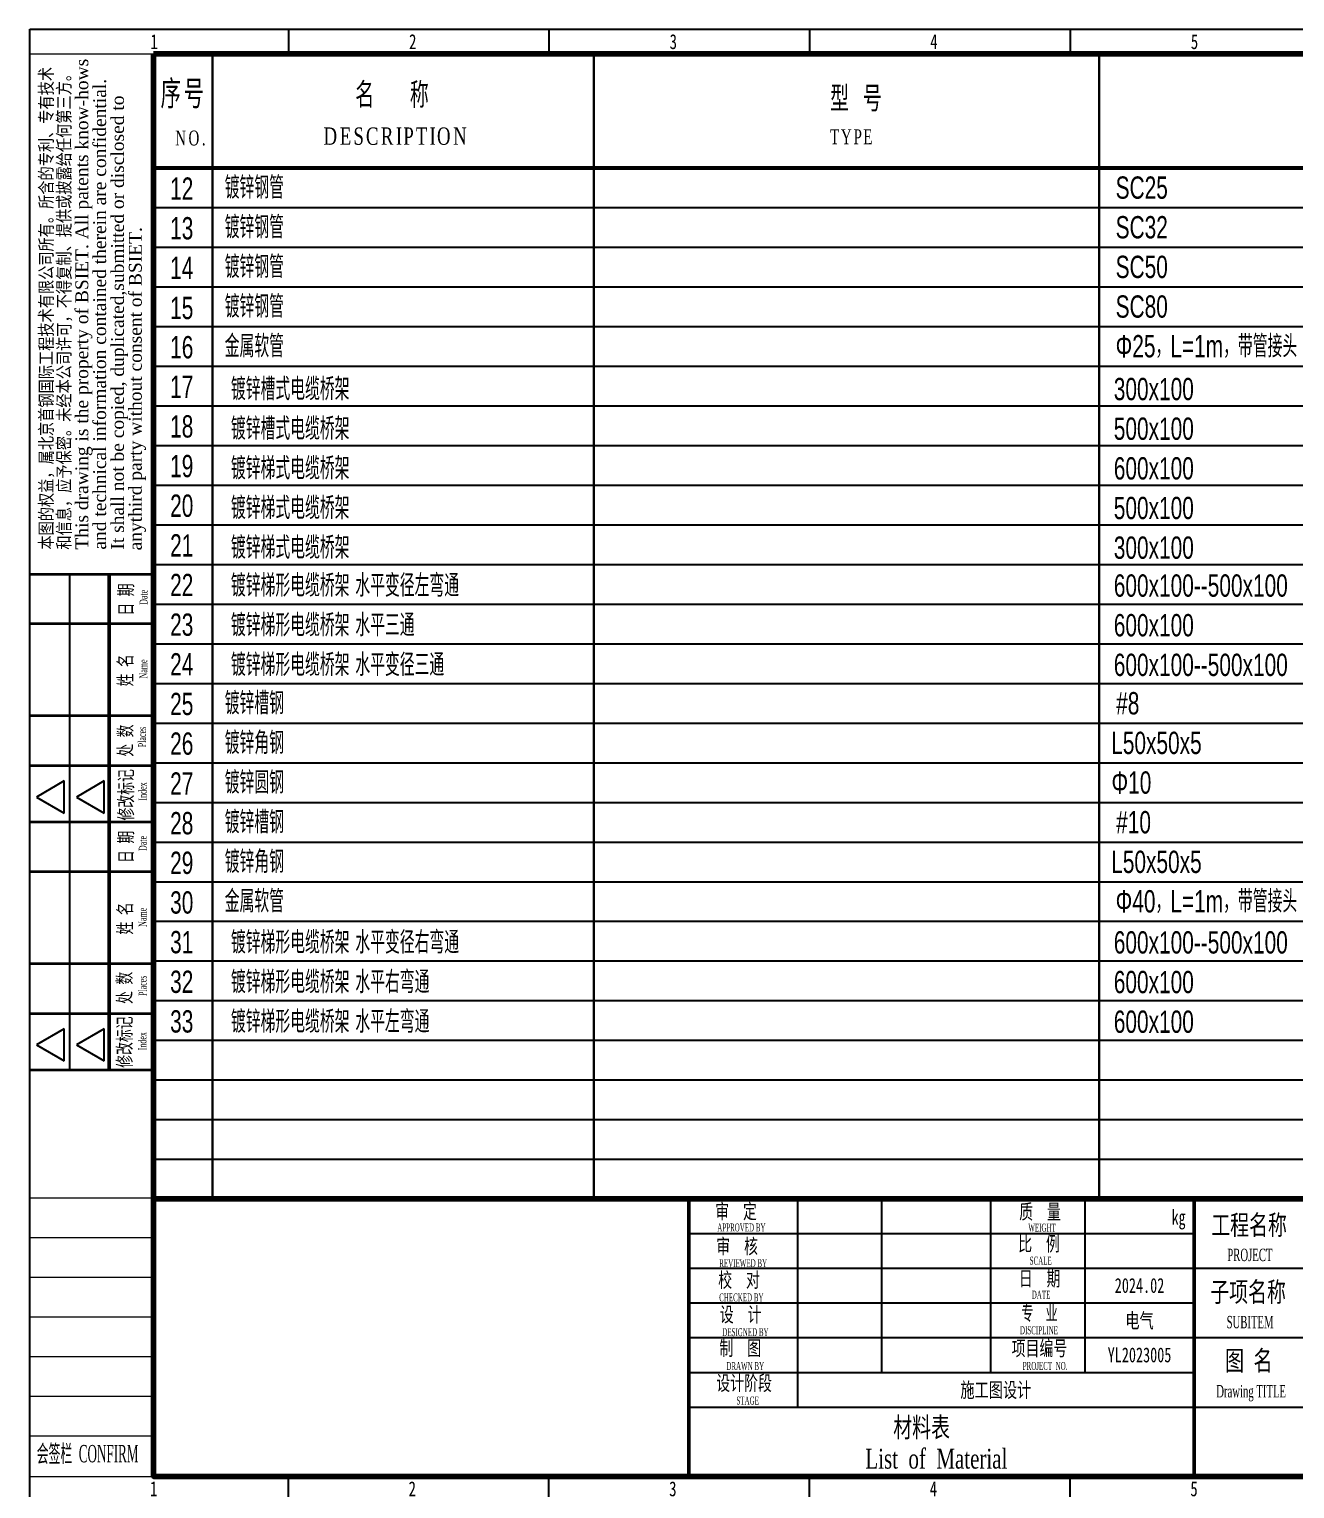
# Model space of a CAD drawing. Header units: millimetres. Extents: x -705761 to 1364679, y -410401 to 446404.
# Drawn here: x -558037 to -532490, y 202226 to 231676 of the extents above; entities that cross this region are included whole.
import ezdxf
from ezdxf.enums import TextEntityAlignment as Align

# ---------------------------------------------------------------- set-up
doc = ezdxf.new("R2010")
doc.units = ezdxf.units.MM
doc.layers.add('TK', color=7, linetype='Continuous')
doc.layers.add('模板-签名-公用', color=3, linetype='Continuous')
doc.layers.add('图框', color=7, linetype='Continuous', lineweight=13)
doc.layers.add('电气文字', color=3, linetype='Continuous', lineweight=30)
doc.styles.get("Standard").update_dxf_attribs({"font": 'arial.ttf'})
doc.styles.add('Style-Times New Roman', font='times.ttf')
doc.styles.add('Style-仿宋_GB2312', font='')
doc.styles.add('宋体', font='', dxfattribs={"width": 0.7, "height": 2.5})
doc.styles.add('宋体_1', font='', dxfattribs={"width": 0.7, "height": 2.386364})
doc.styles.add('首钢设计院H4', font='BSDI_XW.shx', dxfattribs={"width": 0.7, "height": 0.004, "bigfont": 'BSDI_HZ.shx'})
doc.styles.get('Style-仿宋_GB2312').set_extended_font_data('仿宋_GB2312')
doc.styles.get('宋体').set_extended_font_data('SimSun')
doc.styles.get('宋体_1').set_extended_font_data('SimSun')

# ---------------------------------------------------------------- blocks, each defined once
blk = doc.blocks.new('BSIET_专用图框_A3_6')
at = {"layer": '图框', "color": 7, "linetype": 'Continuous', "lineweight": 25}
for p, q in [((-367.8, 297), (-367.8, 292)), ((-315.2, 297), (-315.2, 292)), ((-262.6, 297), (-262.6, 292)), ((-210, 297), (-210, 292)), ((-420, 187), (-395, 187)), ((-412, 187), (-412, 87)), ((-413.03, 145.32), (-418.65, 142.07)), ((-413.03, 138.82), (-413.03, 145.32)), ((-404.96, 145.32), (-410.58, 142.07)), ((-404.96, 138.82), (-404.96, 145.32)), ((-418.65, 142.07), (-413.03, 138.82)), ((-410.58, 142.07), (-404.96, 138.82)), ((-413.03, 95.32), (-418.65, 92.07)), ((-413.03, 88.82), (-413.03, 95.32)), ((-404.96, 95.32), (-410.58, 92.07)), ((-404.96, 88.82), (-404.96, 95.32)), ((-418.65, 92.07), (-413.03, 88.82)), ((-410.58, 92.07), (-404.96, 88.82)), ((-367.8, 0), (-367.8, 5)), ((-315.2, 0), (-315.2, 5)), ((-262.6, 0), (-262.6, 5)), ((-210, 0), (-210, 5))]:
    blk.add_line(p, q, dxfattribs=at)
at = {"layer": '图框', "color": 7, "linetype": 'Continuous', "lineweight": 20}
for p, q in [((-420, 292), (-395, 292)), ((-420, 292), (-395, 292)), ((-420, 292), (-395, 292)), ((-420, 292), (-395, 292)), ((-420, 187), (-395, 187)), ((-420, 187), (-395, 187)), ((-420.12, 61.21), (-395.12, 61.21)), ((-420, 61.21), (-395, 61.21)), ((-420, 61.21), (-395, 61.21)), ((-420, 61.21), (-395, 61.21)), ((-420.02, 53.21), (-395.02, 53.21)), ((-420.02, 53.21), (-395.02, 53.21)), ((-420.02, 53.21), (-395.02, 53.21)), ((-420, 53.21), (-395, 53.21)), ((-420, 45.21), (-395, 45.21)), ((-420, 37.21), (-395, 37.21)), ((-420, 29.21), (-395, 29.21)), ((-420, 21.21), (-395, 21.21)), ((-420, 13.21), (-395, 13.21)), ((-420, 5), (-395, 5))]:
    blk.add_line(p, q, dxfattribs=at)
at = {"layer": '图框', "color": 7, "linetype": 'Continuous', "lineweight": 35}
for p, q in [((-395, 187), (-420, 187)), ((-395, 187), (-420, 187)), ((-394.92, 177), (-420, 177)), ((-394.92, 158.45), (-420, 158.45)), ((-395.06, 148.35), (-420, 148.35)), ((-395, 137), (-420, 137)), ((-395, 137), (-420, 137)), ((-394.92, 127), (-420, 127)), ((-394.92, 108.45), (-420, 108.45)), ((-395.06, 98.35), (-420, 98.35)), ((-395, 87), (-420, 87))]:
    blk.add_line(p, q, dxfattribs=at)
at = {"layer": '图框', "color": 7, "linetype": 'Continuous', "lineweight": 50}
blk.add_line((-404, 187), (-404, 87), dxfattribs=at)
at = {"layer": '图框', "lineweight": 25}
blk.add_lwpolyline([(-420, 297), (0, 297), (0, 0), (-420, 0)], close=True, dxfattribs=at)
at = {"layer": '图框', "lineweight": 100}
blk.add_lwpolyline([(-395, 292), (-5, 292), (-5, 5), (-395, 5)], close=True, dxfattribs=at)
at = {"layer": 'TK', "style": '宋体', "width": 0.7, "flags": 3}
for tag, p in [('LZHQ_N会签6_T6_H6', (-407.25, 57.08)), ('LZHQ_N会签5_T6_H6', (-407.25, 49.08)), ('LZHQ_N会签4_T6_H6', (-407.25, 41.08)), ('LZHQ_N会签3_T6_H6', (-407.25, 33.08)), ('LZHQ_N会签2_T6_H6', (-407.25, 25.08)), ('LZHQ_N会签1_T6_H6', (-407.25, 17.08))]:
    blk.add_attdef(tag, text='', height=2.5, dxfattribs=at).set_placement(p, align=Align.MIDDLE)
at = {"layer": '图框', "color": 7, "linetype": 'Continuous', "lineweight": 25, "style": 'Style-仿宋_GB2312', "width": 0.733334}
for s, p in [('1', (-394.89, 294.49)), ('2', (-342.7, 294.49)), ('3', (-290.1, 294.49)), ('4', (-237.5, 294.49)), ('5', (-184.9, 294.49)), ('1', (-395, 2.5)), ('2', (-342.8, 2.5)), ('3', (-290.2, 2.5)), ('4', (-237.6, 2.5)), ('5', (-185, 2.5))]:
    blk.add_text(s, height=3, dxfattribs=at).set_placement(p, align=Align.MIDDLE_CENTER)
at = {"layer": '图框', "color": 7, "linetype": 'Continuous', "lineweight": 20, "style": 'Style-仿宋_GB2312', "width": 0.807692}
blk.add_text('本图的权益，属北京首钢国际工程技术有限公司所有。所含的专利、专有技术', height=2.6, rotation=90, dxfattribs=at).set_placement((-418, 192), align=Align.TOP_LEFT)
at = {"layer": '图框', "color": 7, "linetype": 'Continuous', "lineweight": 20, "style": 'Style-Times New Roman'}
for s, p in [('This drawing is the property of BSIET. All patents know-hows', (-410.8, 192)), ('and technical information contained therein are confidential.', (-407.2, 192)), ('It shall not be copied, duplicated,submitted or disclosed to ', (-403.6, 192))]:
    blk.add_text(s, height=2.6, rotation=90, dxfattribs=at).set_placement(p, align=Align.TOP_LEFT)
at = {"layer": '图框', "color": 7, "linetype": 'Continuous'}
for s, height, style, width, p in [('和信息，应予保密。未经本公司许可，不得复制、提供或披露给任何第三方。', 2.6, 'Style-仿宋_GB2312', 0.807692, (-411.8, 192)), ('Name', 1.6, 'Style-Times New Roman', 0.55, (-396.29, 165.99)), ('Places', 1.6, 'Style-Times New Roman', 0.55, (-396.54, 152.12)), ('Index', 1.6, 'Style-Times New Roman', 0.55, (-396.43, 141.36)), ('Name', 1.6, 'Style-Times New Roman', 0.55, (-396.44, 115.88)), ('Places', 1.6, 'Style-Times New Roman', 0.55, (-396.43, 101.92)), ('Index', 1.6, 'Style-Times New Roman', 0.55, (-396.46, 90.97))]:
    blk.add_text(s, height=height, rotation=90, dxfattribs=dict(at, style=style, width=width)).set_placement(p)
at = {"layer": '图框', "color": 7, "linetype": 'Continuous', "style": 'Style-Times New Roman'}
blk.add_text('anythird party without consent of BSIET.', height=2.6, rotation=90, dxfattribs=at).set_placement((-397.4, 191.84))
at = {"layer": '图框', "color": 7, "linetype": 'Continuous', "lineweight": 20, "style": 'Style-仿宋_GB2312', "width": 0.678571}
for s, p in [('日 期', (-399.21, 178.68)), ('姓 名', (-399.32, 164.4)), ('处 数', (-399.32, 150.23)), ('修改标记', (-399.21, 137.34)), ('日 期', (-399.21, 128.79)), ('姓 名', (-399.38, 114.34)), ('处 数', (-399.49, 100.34)), ('修改标记', (-399.49, 87.45))]:
    blk.add_text(s, height=2.8, rotation=90, dxfattribs=at).set_placement(p)
at = {"layer": '图框', "color": 7, "linetype": 'Continuous', "lineweight": 25, "style": 'Style-Times New Roman', "width": 0.55}
for p in [(-396.24, 180.85), (-396.4, 131.18)]:
    blk.add_text('Date', height=1.6, rotation=90, dxfattribs=at).set_placement(p)
at = {"layer": '图框', "color": 7, "linetype": 'Continuous', "style": 'Style-Times New Roman', "width": 0.5}
blk.add_text('会签栏  CONFIRM', height=3.5, dxfattribs=at).set_placement((-418.59, 7.85))
at = {"layer": '模板-签名-公用', "style": '宋体', "width": 0.7}
blk.add_attdef('LZTQINS', text='', height=2, dxfattribs=at).set_placement((-5, 5), align=Align.MIDDLE)
at = {"layer": '模板-签名-公用', "style": '宋体', "width": 0.7, "flags": 3}
blk.add_attdef('LZFRAME', (-40.91, 2.06), '', height=3, dxfattribs=at)
blk = doc.blocks.new('BSIET_材料表_5')
at = {"layer": '图框', "color": 7, "linetype": 'Continuous', "lineweight": 100}
for p, q in [((0, 287), (-390, 287)), ((-390, 287), (-390, 0)), ((-390, 0), (0, 0))]:
    blk.add_line(p, q, dxfattribs=at)
at = {"layer": '图框', "color": 7, "linetype": 'Continuous', "lineweight": 30}
for p, q in [((-378.12, 56), (-378.12, 287)), ((-301.12, 56), (-301.12, 287)), ((-199.12, 56), (-199.12, 287))]:
    blk.add_line(p, q, dxfattribs=at)
at = {"layer": '图框', "color": 7, "linetype": 'Continuous', "lineweight": 53}
blk.add_line((-390.12, 264), (-0.12, 264), dxfattribs=at)
at = {"layer": '图框', "color": 7, "linetype": 'Continuous', "lineweight": 25}
for p, q in [((-390.12, 256), (-0.12, 256)), ((-390.12, 248), (-0.12, 248)), ((-390.12, 240), (-0.12, 240)), ((-390.12, 232), (-0.12, 232)), ((-390.12, 224), (-0.12, 224)), ((-390.12, 216), (-0.12, 216)), ((-390.12, 208), (-0.12, 208)), ((-390.12, 200), (-0.12, 200)), ((-390.12, 192), (-0.12, 192)), ((-390.12, 184), (-0.12, 184)), ((-390.12, 176), (-0.12, 176)), ((-390.12, 168), (-0.12, 168)), ((-390.12, 160), (-0.12, 160)), ((-390.12, 152), (-0.12, 152)), ((-390.12, 144), (-0.12, 144)), ((-390.12, 136), (-0.12, 136)), ((-390.12, 128), (-0.12, 128)), ((-390.12, 120), (-0.12, 120)), ((-390.12, 112), (-0.12, 112)), ((-390.12, 104), (-0.12, 104)), ((-390.12, 96), (-0.12, 96)), ((-390.12, 88), (-0.12, 88)), ((-390.12, 80), (-0.12, 80)), ((-390.12, 72), (-0.12, 72)), ((-390.12, 64), (-0.12, 64)), ((-260, 14), (-260, 56)), ((-243, 21), (-243, 56)), ((-221, 21), (-221, 56)), ((-202, 21), (-202, 56)), ((-282, 49), (-180, 49)), ((-282, 42), (0, 42)), ((-282, 35), (-180, 35)), ((-282, 28), (0, 28)), ((-282, 21), (-180, 21)), ((-282, 14), (0, 14))]:
    blk.add_line(p, q, dxfattribs=at)
at = {"layer": '图框', "color": 7, "linetype": 'Continuous', "lineweight": 80}
for p, q in [((-390.12, 56), (-0.12, 56)), ((-390.12, 56), (-0.12, 56)), ((-390, 56), (0, 56))]:
    blk.add_line(p, q, dxfattribs=at)
at = {"layer": '图框', "color": 7, "linetype": 'Continuous', "lineweight": 50}
for p, q in [((-282, 0), (-282, 56)), ((-180, 56), (-180, 0))]:
    blk.add_line(p, q, dxfattribs=at)
at = {"layer": '图框', "color": 7, "linetype": 'Continuous'}
for s, height, style, width, p in [('审  定 ', 3, 'Style-仿宋_GB2312', 0.685714, (-276.64, 51.99)), ('质  量', 3, 'Style-仿宋_GB2312', 0.685714, (-215.29, 51.92)), ('kg', 3, 'Style-仿宋_GB2312', 0.685714, (-184.51, 50.79)), ('工程名称 ', 4, 'Style-仿宋_GB2312', 0.7, (-176.53, 48.73)), ('APPROVED BY', 1.6, 'Style-Times New Roman', 0.48, (-276.23, 49.43)), (' WEIGHT', 1.6, 'Style-Times New Roman', 0.48, (-213.8, 49.4)), ('审  核', 3, 'Style-仿宋_GB2312', 0.685714, (-276.43, 44.95)), ('比  例', 3, 'Style-仿宋_GB2312', 0.685714, (-215.49, 45.47)), (' SCALE', 1.6, 'Style-Times New Roman', 0.48, (-213.53, 42.74)), ('PROJECT', 2.5, 'Style-Times New Roman', 0.571429, (-173.28, 43.45)), ('校  对 ', 3, 'Style-仿宋_GB2312', 0.685714, (-276.04, 38.15)), ('  REVIEWED BY', 1.6, 'Style-Times New Roman', 0.48, (-276.53, 42.23)), ('日  期', 3, 'Style-仿宋_GB2312', 0.685714, (-215.38, 38.43)), ('子项名称 ', 4, 'Style-仿宋_GB2312', 0.7, (-176.73, 35.23)), ('CHECKED BY', 1.6, 'Style-Times New Roman', 0.48, (-275.85, 35.32)), (' DATE', 1.6, 'Style-Times New Roman', 0.48, (-213.1, 35.88)), ('设  计', 3, 'Style-仿宋_GB2312', 0.685714, (-275.72, 31.18)), ('SUBITEM', 2.5, 'Style-Times New Roman', 0.571429, (-173.42, 29.89)), (' DESIGNED BY', 1.6, 'Style-Times New Roman', 0.48, (-275.57, 28.31)), ('制  图 ', 3, 'Style-仿宋_GB2312', 0.685714, (-275.8, 24.4)), ('图 名', 4, 'Style-仿宋_GB2312', 0.7, (-173.71, 21.37)), ('DRAWN BY', 1.6, 'Style-Times New Roman', 0.48, (-274.4, 21.47)), ('PROJECT  NO.', 1.6, 'Style-Times New Roman', 0.48, (-214.58, 21.5)), ('STAGE', 1.6, 'Style-Times New Roman', 0.48, (-272.36, 14.51)), ('材料表', 4, 'Style-仿宋_GB2312', 0.7, (-240.71, 7.91))]:
    blk.add_text(s, height=height, dxfattribs=dict(at, style=style, width=width)).set_placement(p)
at = {"layer": '图框', "color": 7, "linetype": 'Continuous', "lineweight": 20, "style": 'Style-仿宋_GB2312'}
for s, width, p in [('专  业', 0.6, (-214.88, 31.51)), ('项目编号', 0.685714, (-216.81, 24.36)), ('设计阶段', 0.685714, (-276.43, 17.34))]:
    blk.add_text(s, height=3, dxfattribs=dict(at, width=width)).set_placement(p)
at = {"layer": '图框', "color": 7, "linetype": 'Continuous', "lineweight": 20, "style": 'Style-Times New Roman'}
for s, height, width, p in [('DISCIPLINE', 1.6, 0.48, (-211.3, 29.49)), ('Drawing TITLE', 2.5, 0.571429, (-168.47, 17.19))]:
    blk.add_text(s, height=height, dxfattribs=dict(at, width=width)).set_placement(p, align=Align.MIDDLE_CENTER)
at = {"layer": '图框', "color": 7, "linetype": 'Continuous', "style": 'Style-Times New Roman', "width": 0.7}
blk.add_text('List  of  Material', height=4, dxfattribs=at).set_placement((-232.01, 3.58), align=Align.MIDDLE_CENTER)
at = {"layer": '图框', "color": 7, "linetype": 'Continuous', "lineweight": 30}
for s, insert, char_height, attachment_point, line_spacing_factor, style in [('\\H1x;\\W0.6;\\T1.139;序号', (-383.93, 278.8), 5, 5, 0.722889, 'Style-仿宋_GB2312'), ('\\H1x;\\W0.622222;\\T1.155;名   称', (-341.59, 278.63), 4.5, 5, 0.722889, 'Style-仿宋_GB2312'), ('\\H1x;\\W0.6222;\\T1.155;型 号 ', (-247.94, 277.88), 4.5, 5, 0.722889, 'Style-仿宋_GB2312'), ('\\H1x;\\W0.666667;\\T1.232;NO.', (-385.65, 268.48), 3, 7, 0.7, 'Style-Times New Roman'), ('\\H1x;\\W0.714286;\\T1.199;DESCRIPTION ', (-340.98, 270.4), 3.5, 5, 0.7, 'Style-Times New Roman'), ('\\H1x;\\W0.6667;\\T1.174;TYPE', (-249.01, 270.3), 3, 5, 0.7, 'Style-Times New Roman')]:
    blk.add_mtext(s, dxfattribs=dict(at, insert=insert, char_height=char_height, attachment_point=attachment_point, line_spacing_factor=line_spacing_factor, style=style))
at = {"layer": '图框', "style": '宋体_1', "width": 0.7, "flags": 3}
for tag, height, p in [('N审定_T5', 2.5, (-250.93, 52.29)), ('N审核_T5', 2.5, (-250.93, 45.29)), ('N校对_T5', 2.5, (-250.93, 38.29)), ('LZCO_NCB-W67-H36-D10_T7', 3, (-322.97, 34.13)), ('LZCO_NCB-W67-H36-D10_T7', 3, (-322.97, 34.13)), ('N设计_T5', 2.5, (-250.93, 31.29)), ('N制图_T5', 2.5, (-250.93, 24.29))]:
    blk.add_attdef(tag, text='', height=height, dxfattribs=at).set_placement(p, align=Align.MIDDLE_CENTER)
for tag, p in [('N审定_T6_H12_MV0.5_W15', (-231.91, 51.51)), ('N审核_T6_H12_MV0.5_W15', (-231.91, 44.51)), ('N校对_T6_H12_MV0.5_W15', (-231.91, 37.51)), ('N设计_T6_H12_MV0.5_W15', (-231.91, 30.51)), ('N制图_T6_H12_MV0.5_W15', (-231.91, 23.51))]:
    blk.add_attdef(tag, text='', height=1.5, dxfattribs=at).set_placement(p, align=Align.CENTER)
at = {"layer": '图框', "color": 7, "style": 'Style-仿宋_GB2312', "width": 0.7}
for tag, height, p in [('质量', 3, (-191, 52.5)), ('比例', 3, (-191, 45.5)), ('出图日期', 3, (-191, 38.5)), ('页码', 4, (-38.16, 35.01)), ('总页数', 4, (-19.52, 35.14)), ('版本号', 2.5, (-6.09, 34.93)), ('专业', 3, (-191, 31.5)), ('项目编号', 3, (-191, 24.5)), ('图号', 4, (-24, 21)), ('设计阶段', 3, (-220, 17.5))]:
    blk.add_attdef(tag, text='', height=height, dxfattribs=at).set_placement(p, align=Align.MIDDLE)
at = {"layer": '图框', "color": 7, "lineweight": 30, "width": 0.7, "flags": 104}
for tag, p in [('项目名称', (-79.18, 49.1)), ('子项', (-111.07, 34.83)), ('图名', (-111, 21))]:
    blk.add_attdef(tag, text='', height=4, dxfattribs=at).set_placement(p, align=Align.MIDDLE_CENTER)
at = {"layer": '图框', "style": '宋体', "width": 0.7, "flags": 3}
blk.add_attdef('LZBARCODE_T1', text='', height=3, dxfattribs=at).set_placement((-364.44, 3.34), align=Align.BOTTOM_RIGHT)

msp = doc.modelspace()

# ---------------------------------------------------------------- block references
at = {"layer": '图框', "color": 1, "lineweight": 35, "xscale": 100, "yscale": 100, "zscale": 100}
msp.add_blockref('BSIET_专用图框_A3_6', (-516024.39, 201975.8), dxfattribs=at)
at = {"layer": '图框', "color": 1, "lineweight": 35}
ref = msp.add_blockref('BSIET_材料表_5', (-516524.39, 202475.8), dxfattribs=dict(at, xscale=100, yscale=100, zscale=100))
ref.add_attrib('出图日期', '2024.02', dxfattribs={"color": 7, "height": 300, "style": 'Style-仿宋_GB2312', "width": 0.7}).set_placement((-535624.39, 206325.8), align=Align.MIDDLE)
ref.add_attrib('专业', '电气', dxfattribs={"color": 7, "height": 300, "style": 'Style-仿宋_GB2312', "width": 0.7}).set_placement((-535624.39, 205625.8), align=Align.MIDDLE)
ref.add_attrib('项目编号', 'YL2023005', dxfattribs={"color": 7, "height": 300, "style": 'Style-仿宋_GB2312', "width": 0.7}).set_placement((-535624.39, 204925.8), align=Align.MIDDLE)
ref.add_attrib('设计阶段', '施工图设计', dxfattribs={"color": 7, "height": 300, "style": 'Style-仿宋_GB2312', "width": 0.7}).set_placement((-538524.39, 204225.8), align=Align.MIDDLE)

# ---------------------------------------------------------------- texts
at = {"layer": '电气文字', "style": '首钢设计院H4', "width": 0.7}
for s, p in [('12', (-555191.6, 228234.46)), ('13', (-555191.6, 227434.46)), ('14', (-555191.6, 226634.46)), ('15', (-555191.6, 225825.83)), ('16', (-555191.6, 225034.46)), ('17', (-555191.6, 224234.46)), ('镀锌槽式电缆桥架', (-553964.91, 224190.17)), ('300x100', (-536144.1, 224190.17, -26944.05)), ('18', (-555191.6, 223436.55)), ('镀锌槽式电缆桥架', (-553964.91, 223390.17)), ('500x100', (-536144.1, 223390.17, -26944.05)), ('19', (-555191.6, 222636.55)), ('镀锌梯式电缆桥架', (-553964.91, 222590.17)), ('600x100', (-536144.1, 222590.17, -26944.05)), ('20', (-555191.6, 221836.55)), ('镀锌梯式电缆桥架', (-553964.91, 221790.17)), ('500x100', (-536144.1, 221790.17, -26944.05)), ('21', (-555191.6, 221036.55)), ('镀锌梯式电缆桥架', (-553964.91, 220990.17)), ('300x100', (-536144.1, 220990.17, -26944.05)), ('22', (-555191.6, 220236.55)), ('镀锌梯形电缆桥架 水平变径左弯通', (-553964.91, 220225.47)), ('600x100--500x100', (-536144.1, 220225.47, -26944.05)), ('23', (-555191.6, 219436.55)), ('镀锌梯形电缆桥架 水平三通', (-553964.91, 219425.47)), ('600x100', (-536144.1, 219425.47, -26944.05)), ('镀锌梯形电缆桥架 水平变径三通', (-553964.91, 218625.47)), ('24', (-555191.6, 218636.55)), ('600x100--500x100', (-536144.1, 218625.47, -26944.05)), ('25', (-555191.6, 217836.55)), ('26', (-555191.6, 217036.55)), ('27', (-555191.6, 216231.29)), ('28', (-555191.6, 215431.29)), ('29', (-555191.6, 214631.29)), ('30', (-555191.6, 213831.29)), ('镀锌梯形电缆桥架 水平变径右弯通', (-553964.91, 213025.47)), ('31', (-555191.6, 213031.29)), ('600x100--500x100', (-536144.1, 213025.47, -26944.05)), ('32', (-555191.6, 212231.29)), ('镀锌梯形电缆桥架 水平右弯通', (-553964.91, 212225.47)), ('600x100', (-536144.1, 212225.47, -26944.05)), ('33', (-555191.6, 211431.29)), ('镀锌梯形电缆桥架 水平左弯通', (-553964.91, 211425.47)), ('600x100', (-536144.1, 211425.47, -26944.05))]:
    msp.add_text(s, height=450, dxfattribs=at).set_placement(p)
for s, p in [('  镀锌钢管', (-554324.39, 228479.92)), ('SC25', (-536106.71, 228479.92)), ('  镀锌钢管', (-554324.39, 227679.92)), ('SC32', (-536106.71, 227679.92)), ('  镀锌钢管', (-554324.39, 226879.92)), ('SC50', (-536106.71, 226879.92)), ('  镀锌钢管', (-554324.39, 226079.92)), ('SC80', (-536106.71, 226079.92)), ('  金属软管', (-554324.39, 225279.92)), ('Φ25，L=1m，带管接头（材质与管一致）', (-536106.71, 225279.92)), ('  镀锌槽钢', (-554324.39, 218075.8)), ('#8', (-536095.91, 218075.8)), ('  镀锌角钢', (-554324.39, 217275.8)), ('  L50x50x5', (-536430.13, 217275.8)), ('  镀锌圆钢', (-554324.39, 216475.8)), ('  Φ10', (-536424.39, 216475.8)), ('  镀锌槽钢', (-554324.39, 215675.8)), ('#10', (-536095.91, 215675.8)), ('  镀锌角钢', (-554324.39, 214875.8)), ('  L50x50x5', (-536430.13, 214875.8)), ('  金属软管', (-554324.39, 214079.92)), ('Φ40，L=1m，带管接头（材质与管一致）', (-536106.71, 214079.92))]:
    msp.add_text(s, height=450, dxfattribs=at).set_placement(p, align=Align.MIDDLE_LEFT)

doc.saveas('drawing.dxf')
